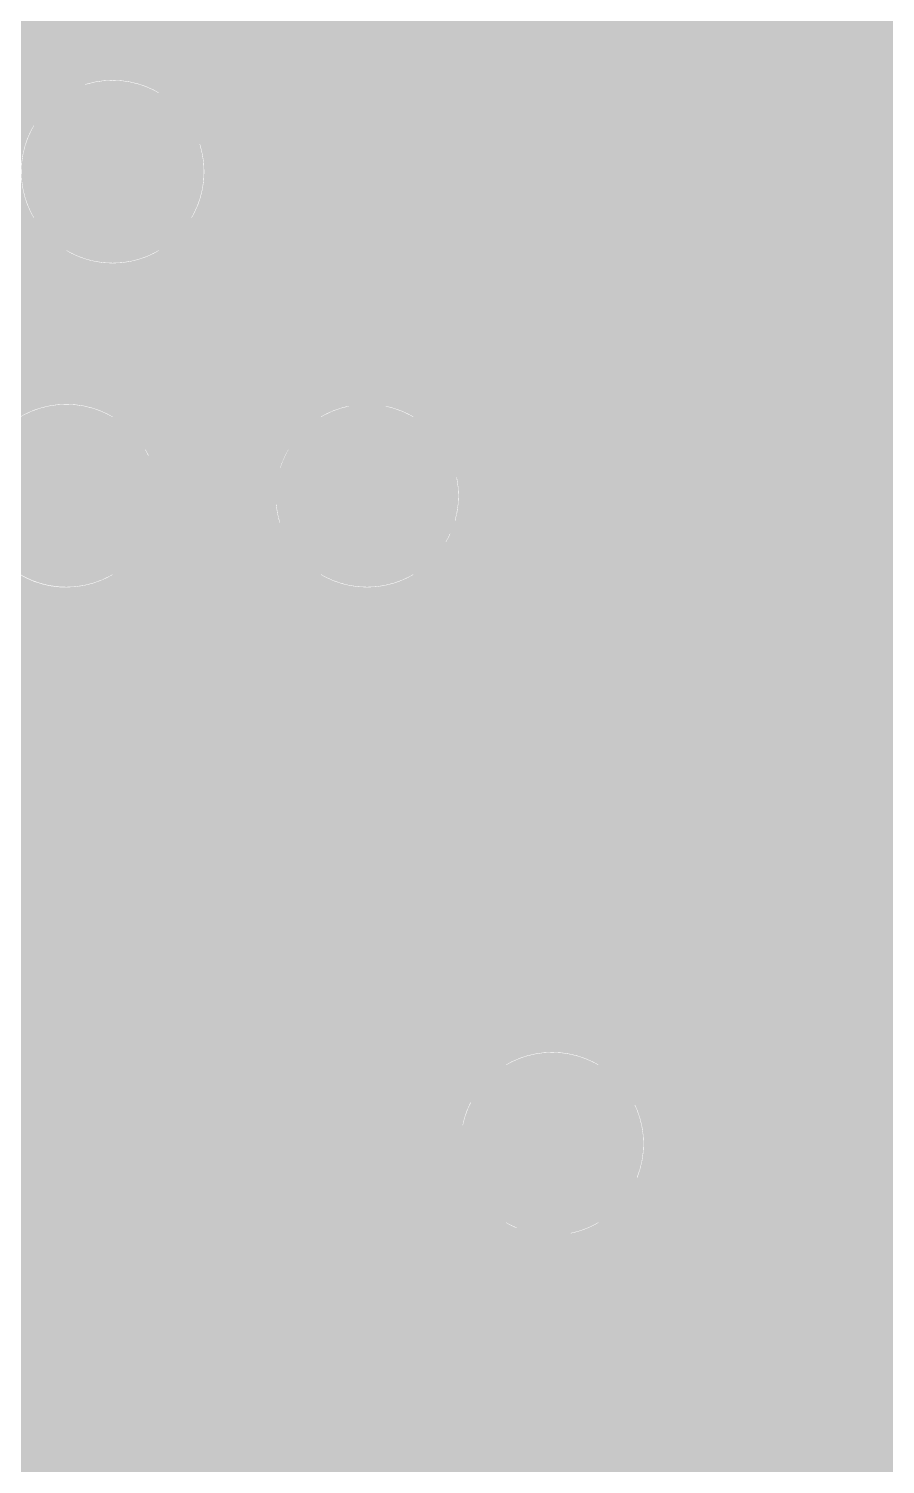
# Model space of a CAD drawing. Extents: x -4 to 136, y -50 to 40.
# Drawn here: x 96.95 to 101.65, y 4.08 to 11.96 of the extents above; entities that cross this region are included whole.
import ezdxf

# ---------------------------------------------------------------- set-up
doc = ezdxf.new("R2010")
doc.units = 0
doc.header["$MEASUREMENT"] = 0
doc.layers.get('0').update_dxf_attribs({"linetype": 'CONTINUOUS'})
for name, color, linetype in [('25-335-0_BOT', 7, 'CONTINUOUS'), ('25-335-0_DRD', 7, 'CONTINUOUS'), ('25-335-0_GND', 6, 'CONTINUOUS'), ('25-335-0_IN1', 4, 'CONTINUOUS'), ('25-335-0_SMT', 5, 'CONTINUOUS'), ('25-335-0_SPT', 10, 'CONTINUOUS'), ('25-335-0_SST', 9, 'CONTINUOUS'), ('25-335-0_TOP', 12, 'CONTINUOUS'), ('THRUHOLE_TAP', 15, 'CONTINUOUS')]:
    doc.layers.add(name, color=color, linetype=linetype)

# ---------------------------------------------------------------- blocks, each defined once
blk = doc.blocks.new('ROUND_40')
at = {"const_width": 0.29972}
blk.add_lwpolyline([(-0.14986, 0, 1), (0.14986, 0, 1)], format="xyb", close=True, dxfattribs=at)
blk = doc.blocks.new('ROUND_60')
at = {"const_width": 0.50038}
blk.add_lwpolyline([(-0.25019, 0, 1), (0.25019, 0, 1)], format="xyb", close=True, dxfattribs=at)
blk = doc.blocks.new('ROUND_63')
at = {"const_width": 0.0635}
blk.add_lwpolyline([(-0.03175, 0, 1), (0.03175, 0, 1)], format="xyb", close=True, dxfattribs=at)
blk = doc.blocks.new('RECTANGLE_2')
blk.add_solid([(0.4826, 0.4064), (0.4826, -0.4064), (-0.4826, 0.4064), (-0.4826, -0.4064)])
blk = doc.blocks.new('RECTANGLE_17')
blk.add_solid([(0.508, 0.635), (0.508, -0.635), (-0.508, 0.635), (-0.508, -0.635)])
blk = doc.blocks.new('ROUND_23')
at = {"const_width": 0.10033}
blk.add_lwpolyline([(-0.050164, 0, 1), (0.050164, 0, 1)], format="xyb", close=True, dxfattribs=at)

msp = doc.modelspace()

# ---------------------------------------------------------------- linework, layer by layer
at = {"layer": '25-335-0_BOT'}
for points, const_width in [([(74.295, 31.369), (84.582, 31.369), (93.091, 22.86), (93.091, 16.129), (93.345, 15.875), (93.345, 12.954), (94.234, 12.065), (94.234, 11.049), (95.885, 9.398), (97.155, 9.398)], 0.2032), ([(97.3836, 22.39772), (97.3836, 11.80592)], 0.254), ([(97.6122, 22.18182), (97.6122, 11.7729)], 0.254), ([(97.155, 20.93214), (97.155, 11.75258)], 0.254), ([(96.9264, 20.60956), (96.9264, 11.57986)], 0.254), ([(97.8408, 15.18666), (97.8408, 11.6332)], 0.254), ([(98.0694, 15.03426), (98.0694, 4.4958)], 0.254), ([(99.441, 15.00886), (99.441, 6.34238)], 0.254), ([(99.6696, 14.78026), (99.6696, 6.4516)], 0.254), ([(99.8982, 14.55166), (99.8982, 6.46684)], 0.254), ([(100.1268, 14.32306), (100.1268, 6.39318)], 0.254), ([(100.3554, 14.09446), (100.3554, 6.17728)], 0.254), ([(100.584, 13.86586), (100.584, 4.4958)], 0.254), ([(100.8126, 13.63726), (100.8126, 4.4958)], 0.254), ([(101.0412, 13.40866), (101.0412, 4.4958)], 0.254), ([(101.2698, 13.18006), (101.2698, 4.4958)], 0.254), ([(98.298, 13.08862), (98.298, 9.76884)], 0.254), ([(99.2124, 12.9794), (99.2124, 9.87806)], 0.254), ([(101.4984, 12.95146), (101.4984, 4.4958)], 0.254), ([(98.5266, 12.89812), (98.5266, 9.96188)], 0.254), ([(98.7552, 12.83462), (98.7552, 10.02538)], 0.254), ([(98.9838, 12.85748), (98.9838, 10.00252)], 0.254), ([(101.727, 12.72286), (101.727, 4.4958)], 0.254), ([(102.46106, 11.9888), (95.6818, 11.9888)], 0.254), ([(97.17278, 11.7602), (95.6818, 11.7602)], 0.254), ([(102.68966, 11.7602), (97.64522, 11.7602)], 0.254), ([(96.8883, 11.5316), (95.6818, 11.5316)], 0.254), ([(102.91826, 11.5316), (97.9297, 11.5316)], 0.254), ([(103.1748, 11.303), (98.02622, 11.303)], 0.254), ([(106.4514, 11.0744), (98.0313, 11.0744)], 0.254), ([(96.87306, 10.8458), (96.17456, 10.8458)], 0.254), ([(106.32948, 10.8458), (97.94494, 10.8458)], 0.254), ([(96.9264, 10.7696), (96.9264, 9.98474)], 0.254), ([(97.8408, 10.71626), (97.8408, 4.445)], 0.254), ([(97.1169, 10.6172), (96.42094, 10.6172)], 0.254), ([(97.155, 10.59942), (97.155, 10.02792)], 0.254), ([(106.30662, 10.6172), (97.69856, 10.6172)], 0.254), ([(97.3836, 10.54608), (97.3836, 9.98474)], 0.254), ([(97.6122, 10.5791), (97.6122, 9.8298)], 0.254), ([(103.59898, 10.3886), (96.5073, 10.3886)], 0.254), ([(103.25608, 10.16), (96.50222, 10.16)], 0.254), ([(98.47072, 9.9314), (97.49028, 9.9314)], 0.254), ([(103.14686, 9.9314), (99.14128, 9.9314)], 0.254), ([(98.25482, 9.7028), (97.70618, 9.7028)], 0.254), ([(103.13416, 9.7028), (99.35718, 9.7028)], 0.254), ([(98.18116, 9.4742), (97.77984, 9.4742)], 0.254), ([(103.20782, 9.4742), (99.43084, 9.4742)], 0.254), ([(98.19386, 9.2456), (97.7646, 9.2456)], 0.254), ([(103.42372, 9.2456), (99.4156, 9.2456)], 0.254), ([(98.30308, 9.017), (97.65538, 9.017)], 0.254), ([(98.298, 9.02462), (98.298, 4.4958)], 0.254), ([(107.0102, 9.017), (99.30638, 9.017)], 0.254), ([(97.6122, 8.96366), (97.6122, 4.2418)], 0.254), ([(99.2124, 8.9154), (99.2124, 5.99948)], 0.254), ([(96.99498, 8.7884), (93.2307, 8.7884)], 0.254), ([(96.9264, 8.81126), (96.9264, 3.556)], 0.254), ([(98.64598, 8.7884), (97.31248, 8.7884)], 0.254), ([(97.3836, 8.81126), (97.3836, 4.0132)], 0.254), ([(98.5266, 8.83412), (98.5266, 4.4958)], 0.254), ([(107.0102, 8.7884), (98.96348, 8.7884)], 0.254), ([(98.9838, 8.79348), (98.9838, 4.4958)], 0.254), ([(97.155, 8.76808), (97.155, 3.7846)], 0.254), ([(98.7552, 8.77062), (98.7552, 4.4958)], 0.254), ([(107.0102, 8.5598), (94.4372, 8.5598)], 0.254), ([(107.0102, 8.3312), (94.5769, 8.3312)], 0.254), ([(107.0102, 8.1026), (94.60992, 8.1026)], 0.254), ([(107.0102, 7.874), (94.55658, 7.874)], 0.254), ([(103.5304, 7.6454), (94.38386, 7.6454)], 0.254), ([(103.40848, 7.4168), (93.2307, 7.4168)], 0.254), ([(103.14178, 7.1882), (95.6818, 7.1882)], 0.254), ([(102.8573, 6.9596), (95.83674, 6.9596)], 0.254), ([(102.76078, 6.731), (95.87992, 6.731)], 0.254), ([(102.7557, 6.5024), (95.83674, 6.5024)], 0.254), ([(99.36226, 6.2738), (95.6818, 6.2738)], 0.254), ([(102.84206, 6.2738), (100.2792, 6.2738)], 0.254), ([(99.2251, 6.0452), (93.2307, 6.0452)], 0.254), ([(103.0859, 6.0452), (100.4189, 6.0452)], 0.254), ([(99.19208, 5.8166), (93.2307, 5.8166)], 0.254), ([(104.10698, 5.8166), (100.45192, 5.8166)], 0.254), ([(99.2124, 5.68198), (99.2124, 4.4958)], 0.254), ([(99.24542, 5.588), (93.2307, 5.588)], 0.254), ([(103.1748, 5.588), (100.39858, 5.588)], 0.254), ([(100.3554, 5.50672), (100.3554, 4.4958)], 0.254), ([(99.4156, 5.3594), (94.76486, 5.3594)], 0.254), ([(99.441, 5.33908), (99.441, 4.4958)], 0.254), ([(102.91826, 5.3594), (100.22586, 5.3594)], 0.254), ([(99.6696, 5.22986), (99.6696, 4.4958)], 0.254), ([(100.1268, 5.29082), (100.1268, 4.4958)], 0.254), ([(104.267, 5.207), (103.378, 5.207), (102.235, 4.064), (98.044, 4.064), (96.774, 2.794), (96.774, 2.54)], 0.2032), ([(99.8982, 5.21716), (99.8982, 4.4958)], 0.254), ([(102.68966, 5.1308), (94.93758, 5.1308)], 0.254), ([(102.46106, 4.9022), (94.99092, 4.9022)], 0.254), ([(102.23246, 4.6736), (95.123, 4.6736)], 0.254), ([(97.8408, 4.445), (95.28048, 4.445)], 0.254), ([(102.05466, 4.4958), (98.044, 4.4958)], 0.254), ([(97.7392, 4.3688), (96.47428, 3.10388)], 0.254), ([(97.58426, 4.2164), (95.3008, 4.2164)], 0.254), ([(97.35566, 3.9878), (95.3008, 3.9878)], 0.254)]:
    msp.add_lwpolyline(points, dxfattribs=dict(at, const_width=const_width))
at = {"layer": '25-335-0_BOT', "const_width": 0.254}
for points in [[(97.409, 11.80592, 0.4142136), (96.77908, 11.176)], [(98.03892, 11.176, 0.4142136), (97.409, 11.80592)], [(96.77908, 11.176, 0.4142136), (97.409, 10.54608)], [(97.409, 10.54608, 0.4142136), (98.03892, 11.176)], [(97.155, 10.02792, 0.2070678), (96.69584, 9.82925)], [(97.78492, 9.398, 0.4142136), (97.155, 10.02792)], [(98.806, 10.02792, 0.4142136), (98.17608, 9.398)], [(99.43592, 9.398, 0.4142136), (98.806, 10.02792)], [(97.155, 8.76808, 0.4142136), (97.78492, 9.398)], [(98.17608, 9.398, 0.4142136), (98.806, 8.76808)], [(98.806, 8.76808, 0.4142136), (99.43592, 9.398)], [(96.69526, 8.9662, 0.2070673), (97.155, 8.76728)], [(99.822, 6.47192, 0.4142136), (99.19208, 5.842)], [(100.45192, 5.842, 0.4142136), (99.822, 6.47192)], [(99.19208, 5.842, 0.4142136), (99.822, 5.21208)], [(99.822, 5.21208, 0.4142136), (100.45192, 5.842)], [(98.044, 4.4958, 0.1989132), (97.73867, 4.36933)]]:
    msp.add_lwpolyline(points, format="xyb", dxfattribs=at)
at = {"layer": '25-335-0_DRD', "const_width": 0.254}
for points in [[(98.044, 11.811), (96.774, 11.811)], [(98.044, 11.811), (96.774, 10.541)], [(98.044, 10.541), (96.774, 11.811)], [(98.044, 10.541), (98.044, 11.811)], [(96.774, 10.541), (98.044, 10.541)], [(97.79, 10.033), (96.52, 10.033)], [(97.79, 10.033), (96.52, 8.763)], [(97.79, 8.763), (96.52, 10.033)], [(97.79, 8.763), (97.79, 10.033)], [(98.171, 10.033), (98.171, 8.763)], [(99.441, 10.033), (98.171, 10.033)], [(99.441, 10.033), (98.171, 8.763)], [(99.441, 8.763), (98.171, 10.033)], [(99.441, 8.763), (99.441, 10.033)], [(96.52, 8.763), (97.79, 8.763)], [(98.171, 8.763), (99.441, 8.763)], [(99.187, 6.477), (99.187, 5.207)], [(100.457, 6.477), (99.187, 6.477)], [(100.457, 6.477), (99.187, 5.207)], [(100.457, 5.207), (99.187, 6.477)], [(100.457, 5.207), (100.457, 6.477)], [(98.171, 5.588), (98.171, 4.318)], [(99.441, 5.588), (98.171, 5.588)], [(99.441, 5.588), (98.171, 4.318)], [(99.441, 4.318), (98.171, 5.588)], [(98.171, 5.588), (98.171, 4.318)], [(99.441, 5.588), (98.171, 5.588)], [(99.441, 5.588), (98.171, 4.318)], [(99.441, 4.318), (98.171, 5.588)], [(98.171, 5.588), (98.171, 4.318)], [(99.441, 5.588), (98.171, 5.588)], [(99.441, 5.588), (98.171, 4.318)], [(99.441, 4.318), (98.171, 5.588)], [(99.441, 4.318), (99.441, 5.588)], [(99.441, 4.318), (99.441, 5.588)], [(99.441, 4.318), (99.441, 5.588)], [(99.187, 5.207), (100.457, 5.207)], [(98.171, 4.318), (99.441, 4.318)], [(98.171, 4.318), (99.441, 4.318)], [(98.171, 4.318), (99.441, 4.318)], [(98.298, 4.064), (98.298, 2.794)], [(99.568, 4.064), (98.298, 4.064)], [(99.568, 4.064), (98.298, 2.794)], [(99.568, 2.794), (98.298, 4.064)], [(99.568, 2.794), (99.568, 4.064)]]:
    msp.add_lwpolyline(points, dxfattribs=at)
at = {"layer": '25-335-0_IN1'}
for points, const_width in [([(94.234, 30.988), (94.361, 30.861), (94.361, 24.638), (94.996, 24.003), (94.996, 23.241), (94.361, 22.606), (94.361, 20.32), (97.155, 17.526), (97.155, 11.43), (97.409, 11.176)], 0.2032), ([(101.4984, 26.71826), (101.4984, 7.6708)], 0.254), ([(101.727, 26.6446), (101.727, 7.6708)], 0.254), ([(101.2698, 19.3929), (101.2698, 7.6708)], 0.254), ([(99.441, 19.31162), (99.441, 7.6708)], 0.254), ([(101.0412, 19.14906), (101.0412, 7.6708)], 0.254), ([(100.8126, 19.0627), (100.8126, 7.6708)], 0.254), ([(99.6696, 17.1704), (99.6696, 7.6708)], 0.254), ([(100.584, 17.11706), (100.584, 7.6708)], 0.254), ([(99.8982, 17.00022), (99.8982, 7.6708)], 0.254), ([(100.3554, 16.9799), (100.3554, 7.6708)], 0.254), ([(100.1268, 16.94688), (100.1268, 7.6708)], 0.254), ([(95.758, 16.637), (96.52, 15.875), (96.52, 9.144), (98.425, 7.239), (104.013, 7.239)], 0.2032), ([(97.5868, 14.06906), (97.5868, 11.78052)], 0.254), ([(97.6122, 14.04366), (97.6122, 11.7729)], 0.254), ([(97.8408, 13.81506), (97.8408, 11.6332)], 0.254), ([(98.0694, 13.58646), (98.0694, 8.2042)], 0.254), ([(98.806, 9.398), (98.806, 13.462)], 0.2032), ([(98.298, 13.08862), (98.298, 9.76884)], 0.254), ([(98.3742, 13.00226), (98.3742, 9.8552)], 0.254), ([(99.2378, 13.00226), (99.2378, 9.8552)], 0.254), ([(98.3742, 11.9888), (97.5868, 11.9888)], 0.254), ([(103.3272, 11.9888), (99.2378, 11.9888)], 0.254), ([(98.3742, 11.7602), (97.64522, 11.7602)], 0.254), ([(103.3272, 11.7602), (99.2378, 11.7602)], 0.254), ([(98.3742, 11.5316), (97.9297, 11.5316)], 0.254), ([(103.3272, 11.5316), (99.2378, 11.5316)], 0.254), ([(98.3742, 11.303), (98.02622, 11.303)], 0.254), ([(103.3272, 11.303), (99.2378, 11.303)], 0.254), ([(98.3742, 11.0744), (98.0313, 11.0744)], 0.254), ([(103.3272, 11.0744), (99.2378, 11.0744)], 0.254), ([(98.3742, 10.8458), (97.94494, 10.8458)], 0.254), ([(103.3272, 10.8458), (99.2378, 10.8458)], 0.254), ([(96.9518, 10.74166), (96.9518, 9.9949)], 0.254), ([(97.8408, 10.71626), (97.8408, 8.4328)], 0.254), ([(97.1169, 10.6172), (96.9518, 10.6172)], 0.254), ([(97.155, 10.59942), (97.155, 10.02792)], 0.254), ([(98.3742, 10.6172), (97.69856, 10.6172)], 0.254), ([(103.3272, 10.6172), (99.2378, 10.6172)], 0.254), ([(97.3836, 10.54608), (97.3836, 9.98474)], 0.254), ([(97.6122, 10.5791), (97.6122, 9.8298)], 0.254), ([(98.3742, 10.3886), (96.9518, 10.3886)], 0.254), ([(103.3272, 10.3886), (99.2378, 10.3886)], 0.254), ([(98.3742, 10.16), (96.9518, 10.16)], 0.254), ([(103.25608, 10.16), (99.2378, 10.16)], 0.254), ([(98.3742, 9.9314), (97.49028, 9.9314)], 0.254), ([(103.14686, 9.9314), (99.2378, 9.9314)], 0.254), ([(98.25482, 9.7028), (97.70618, 9.7028)], 0.254), ([(103.13416, 9.7028), (99.35718, 9.7028)], 0.254), ([(98.18116, 9.4742), (97.77984, 9.4742)], 0.254), ([(103.20782, 9.4742), (99.43084, 9.4742)], 0.254), ([(98.19386, 9.2456), (97.7646, 9.2456)], 0.254), ([(103.42372, 9.2456), (99.4156, 9.2456)], 0.254), ([(98.30308, 9.017), (97.65538, 9.017)], 0.254), ([(98.298, 9.02462), (98.298, 7.9756)], 0.254), ([(114.06886, 9.017), (99.30638, 9.017)], 0.254), ([(97.6122, 8.96366), (97.6122, 8.6614)], 0.254), ([(99.2124, 8.9154), (99.2124, 7.6708)], 0.254), ([(96.2152, 8.8392), (98.11258, 6.93928)], 0.254), ([(97.43948, 8.83412), (98.6028, 7.6708)], 0.254), ([(98.64598, 8.7884), (97.4852, 8.7884)], 0.254), ([(98.5266, 8.83412), (98.5266, 7.747)], 0.254), ([(113.84026, 8.7884), (98.96348, 8.7884)], 0.254), ([(98.9838, 8.79348), (98.9838, 7.6708)], 0.254), ([(98.7552, 8.77062), (98.7552, 7.6708)], 0.254), ([(113.61166, 8.5598), (97.7138, 8.5598)], 0.254), ([(113.38306, 8.3312), (97.9424, 8.3312)], 0.254), ([(96.94926, 8.1026), (95.6818, 8.1026)], 0.254), ([(96.9264, 8.12546), (96.9264, 3.1496)], 0.254), ([(113.15446, 8.1026), (98.171, 8.1026)], 0.254), ([(97.17786, 7.874), (95.6818, 7.874)], 0.254), ([(97.155, 7.89686), (97.155, 3.04038)], 0.254), ([(112.92586, 7.874), (98.3996, 7.874)], 0.254), ([(97.40646, 7.6454), (95.6818, 7.6454)], 0.254), ([(97.3836, 7.66826), (97.3836, 2.69748)], 0.254), ([(103.55326, 7.6708), (98.6028, 7.6708)], 0.254), ([(97.6122, 7.43966), (97.6122, -3.556)], 0.254), ([(97.63506, 7.4168), (95.6818, 7.4168)], 0.254), ([(97.8408, 7.21106), (97.8408, -3.556)], 0.254), ([(97.86366, 7.1882), (95.6818, 7.1882)], 0.254), ([(98.0694, 6.98246), (98.0694, -3.556)], 0.254), ([(98.09226, 6.9596), (95.83674, 6.9596)], 0.254), ([(98.298, 6.82498), (98.298, -3.556)], 0.254), ([(102.7811, 6.8072), (98.425, 6.8072)], 0.254), ([(98.5266, 6.8072), (98.5266, 3.90906)], 0.254), ([(98.7552, 6.8072), (98.7552, 4.03352)], 0.254), ([(98.9838, 6.8072), (98.9838, 4.05638)], 0.254), ([(99.2124, 6.8072), (99.2124, 5.99948)], 0.254), ([(99.441, 6.8072), (99.441, 6.34238)], 0.254), ([(99.6696, 6.8072), (99.6696, 6.4516)], 0.254), ([(99.8982, 6.8072), (99.8982, 6.46684)], 0.254), ([(100.1268, 6.8072), (100.1268, 6.39318)], 0.254), ([(100.3554, 6.8072), (100.3554, 6.17728)], 0.254), ([(100.584, 6.8072), (100.584, 3.1496)], 0.254), ([(100.8126, 6.8072), (100.8126, 2.921)], 0.254), ([(101.0412, 6.8072), (101.0412, 2.6924)], 0.254), ([(101.2698, 6.8072), (101.2698, 2.4638)], 0.254), ([(101.4984, 6.8072), (101.4984, 2.2352)], 0.254), ([(101.727, 6.8072), (101.727, 2.0066)], 0.254), ([(102.76078, 6.731), (95.87992, 6.731)], 0.254), ([(102.7557, 6.5024), (95.83674, 6.5024)], 0.254), ([(99.36226, 6.2738), (95.6818, 6.2738)], 0.254), ([(102.84206, 6.2738), (100.2792, 6.2738)], 0.254), ([(99.2251, 6.0452), (92.5068, 6.0452)], 0.254), ([(102.9462, 6.0452), (100.4189, 6.0452)], 0.254), ([(99.19208, 5.8166), (92.5068, 5.8166)], 0.254), ([(99.822, 5.842), (99.822, 3.302), (102.235, 0.889), (102.997, 0.889)], 0.2032), ([(102.9462, 5.8166), (100.45192, 5.8166)], 0.254), ([(99.2124, 5.68198), (99.2124, 3.99288)], 0.254), ([(99.24542, 5.588), (92.5068, 5.588)], 0.254), ([(102.9462, 5.588), (100.39858, 5.588)], 0.254), ([(100.3554, 5.50672), (100.3554, 3.3782)], 0.254), ([(99.3902, 5.3594), (94.76486, 5.3594)], 0.254), ([(99.3902, 5.38226), (99.3902, 3.8608)], 0.254), ([(100.2538, 5.38226), (100.2538, 3.4798)], 0.254), ([(102.9462, 5.3594), (100.2538, 5.3594)], 0.254), ([(99.3902, 5.1308), (94.93758, 5.1308)], 0.254), ([(102.9462, 5.1308), (100.2538, 5.1308)], 0.254), ([(99.3902, 4.9022), (94.99092, 4.9022)], 0.254), ([(102.94874, 4.9022), (100.2538, 4.9022)], 0.254), ([(99.3902, 4.6736), (94.9579, 4.6736)], 0.254), ([(103.0478, 4.6736), (100.2538, 4.6736)], 0.254), ([(99.3902, 4.445), (94.8182, 4.445)], 0.254), ([(103.27386, 4.445), (100.2538, 4.445)], 0.254), ([(99.3902, 4.2164), (92.5068, 4.2164)], 0.254), ([(103.50246, 4.2164), (100.2538, 4.2164)], 0.254), ([(98.6409, 3.9878), (92.5068, 3.9878)], 0.254), ([(99.3902, 3.9878), (99.22256, 3.9878)], 0.254), ([(103.73106, 3.9878), (100.2538, 3.9878)], 0.254)]:
    msp.add_lwpolyline(points, dxfattribs=dict(at, const_width=const_width))
at = {"layer": '25-335-0_IN1', "const_width": 0.254}
for points in [[(98.03892, 11.176, 0.3327072), (97.5868, 11.78052)], [(97.409, 10.54608, 0.4142136), (98.03892, 11.176)], [(96.9518, 10.74166, 0.2055834), (97.409, 10.54538)], [(97.155, 10.02792, 0.082215), (96.952, 9.99431)], [(97.78492, 9.398, 0.4142136), (97.155, 10.02792)], [(98.3742, 9.8552, 0.2063465), (98.17713, 9.398)], [(99.43592, 9.398, 0.2063464), (99.23852, 9.85596)], [(97.43948, 8.83412, 0.2831079), (97.78746, 9.398)], [(98.17608, 9.398, 0.4142136), (98.806, 8.76808)], [(98.806, 8.76808, 0.4142136), (99.43592, 9.398)], [(98.1202, 6.9342, 0.1989124), (98.425, 6.80795)], [(98.1202, 6.9342, 0.1989124), (98.425, 6.80795)], [(99.822, 6.47192, 0.4142136), (99.19208, 5.842)], [(100.45192, 5.842, 0.4142136), (99.822, 6.47192)], [(99.19208, 5.842, 0.2070672), (99.39075, 5.38284)], [(100.2538, 5.38226, 0.2070673), (100.45272, 5.842)], [(98.933, 4.05892, 0.4142136), (98.30308, 3.429)], [(99.3902, 3.8608, 0.2063465), (98.933, 4.05787)]]:
    msp.add_lwpolyline(points, format="xyb", dxfattribs=at)
at = {"layer": '25-335-0_SST', "const_width": 0.1524}
for points in [[(101.0666, 10.69594), (101.0666, 11.71194), (100.94976, 11.54176)], [(99.99218, 11.20394), (100.34778, 11.20394), (100.46716, 11.37412), (100.46716, 11.54176), (100.34778, 11.71194), (99.99218, 11.71194), (99.99218, 10.69594)], [(101.727, 10.69594), (101.61016, 10.86612), (101.5492, 11.03376), (101.5492, 11.37412), (101.61016, 11.54176), (101.727, 11.71194), (101.84638, 11.71194), (101.96576, 11.54176), (102.02418, 11.37412), (102.02418, 11.03376), (101.96576, 10.86612), (101.84638, 10.69594), (101.727, 10.69594)], [(100.28936, 11.20394), (100.46716, 10.69594)], [(98.7044, 11.10234), (98.7044, 10.74674), (98.87458, 10.62736), (99.04476, 10.62736), (99.2124, 10.74674), (99.2124, 11.10234), (98.1964, 11.10234)], [(98.7044, 10.80516), (98.1964, 10.62736)], [(101.18598, 10.69594), (100.94976, 10.69594)], [(99.5045, 10.3505), (99.5045, 7.4295), (101.1428, 7.4295), (101.1428, 10.3505), (99.5045, 10.3505)], [(101.4095, 10.3505), (101.4095, 7.4295), (103.0478, 7.4295), (103.0478, 10.3505), (101.4095, 10.3505)], [(98.1964, 9.90854), (98.1964, 10.14476)], [(98.1964, 10.02792), (99.2124, 10.02792), (99.04476, 10.14476)], [(96.8248, 9.57326), (96.65462, 9.51484), (96.65462, 9.27608), (96.8248, 9.21766), (96.99498, 9.09828), (97.50298, 9.09828), (97.67062, 9.15924), (97.67062, 9.51484), (97.50298, 9.57326), (96.8248, 9.57326)], [(98.1964, 9.36752), (98.36658, 9.48436), (98.53676, 9.54532), (98.87458, 9.54532), (99.04476, 9.48436), (99.2124, 9.36752), (99.2124, 9.24814), (99.04476, 9.12876), (98.87458, 9.07034), (98.53676, 9.07034), (98.36658, 9.12876), (98.1964, 9.24814), (98.1964, 9.36752)], [(96.99498, 9.33704), (96.65462, 9.09828)], [(98.1964, 8.23214), (98.1964, 8.70712), (98.87458, 8.23214), (99.04476, 8.23214), (99.2124, 8.29056), (99.2124, 8.64616), (99.04476, 8.70712)], [(97.16262, 8.67664), (97.16262, 8.32104), (96.99498, 8.26008), (96.8248, 8.26008), (96.65462, 8.32104), (96.65462, 8.67664), (96.8248, 8.73506), (96.99498, 8.73506), (97.67062, 8.49884)], [(94.488, 3.429), (98.552, 3.429), (98.552, 8.001), (96.774, 8.001), (96.52, 7.747), (96.266, 8.001), (94.488, 8.001), (94.488, 3.429)], [(98.933, 2.159), (102.997, 2.159), (102.997, 6.731), (101.219, 6.731), (100.965, 6.477), (100.711, 6.731), (98.933, 6.731), (98.933, 2.159)], [(99.3648, 6.52526), (99.19462, 6.46684), (99.19462, 6.22808), (99.3648, 6.16966), (99.53498, 6.05028), (100.04298, 6.05028), (100.21062, 6.11124), (100.21062, 6.46684), (100.04298, 6.52526), (99.3648, 6.52526)], [(99.53498, 6.28904), (99.19462, 6.05028)], [(99.70262, 5.27304), (99.8728, 5.21208), (100.04298, 5.21208), (100.21062, 5.27304), (100.21062, 5.62864), (100.04298, 5.68706), (99.8728, 5.68706), (99.70262, 5.62864), (99.70262, 5.27304), (99.53498, 5.21208), (99.3648, 5.21208), (99.19462, 5.27304), (99.19462, 5.62864), (99.3648, 5.68706), (99.53498, 5.68706), (99.70262, 5.62864)]]:
    msp.add_lwpolyline(points, dxfattribs=at)
at = {"layer": '25-335-0_TOP'}
for points, const_width in [([(97.409, 11.176), (97.663, 11.43), (100.838, 11.43), (101.092, 11.684), (113.538, 11.684), (114.3, 12.446), (122.174, 12.446), (122.174, 13.462)], 0.2032), ([(103.378, 6.604), (102.616, 7.366), (98.679, 7.366), (97.536, 8.509), (96.393, 8.509), (94.742, 10.16), (66.167, 10.16), (65.659, 10.668), (65.659, 12.319), (65.278, 12.7), (62.611, 12.7), (62.23, 13.081), (60.706, 13.081), (60.452, 12.827), (53.34, 12.827), (53.086, 13.081)], 0.2032), ([(104.394, 12.319), (104.267, 12.192), (100.965, 12.192), (100.711, 11.938), (97.282, 11.938), (96.901, 11.557), (95.377, 11.557), (95.25, 11.684), (83.82, 11.684), (83.439, 12.065)], 0.2032), ([(104.394, 8.382), (104.394, 10.414), (103.886, 10.922), (98.552, 10.922), (98.044, 10.414), (96.012, 10.414), (95.885, 10.287)], 0.2032), ([(97.155, 9.398), (97.663, 9.398), (98.679, 10.414), (101.473, 10.414), (102.235, 9.652), (102.235, 9.6012)], 0.2032), ([(101.1428, 9.9822), (101.1428, 8.9154)], 0.254), ([(101.29266, 9.9822), (101.1428, 9.9822)], 0.254), ([(101.2698, 9.9822), (101.2698, 7.7978)], 0.254), ([(101.29266, 9.9822), (101.4222, 9.85266)], 0.254), ([(101.34346, 9.9314), (101.1428, 9.9314)], 0.254), ([(101.4222, 9.85266), (101.4222, 8.9154)], 0.254), ([(101.4222, 9.7028), (101.1428, 9.7028)], 0.254), ([(100.33, 9.6012), (99.06, 9.6012), (98.8568, 9.398), (98.806, 9.398)], 0.2032), ([(101.4222, 9.4742), (101.1428, 9.4742)], 0.254), ([(98.18116, 9.30656), (97.97288, 9.09828)], 0.254), ([(98.0694, 9.19226), (98.0694, 8.5852)], 0.254), ([(98.19386, 9.2456), (98.1202, 9.2456)], 0.254), ([(99.5172, 9.1694), (99.39274, 9.1694)], 0.254), ([(99.441, 9.1694), (99.441, 7.7978)], 0.254), ([(99.5172, 9.1694), (99.5172, 8.9154)], 0.254), ([(101.4222, 9.2456), (101.1428, 9.2456)], 0.254), ([(98.30308, 9.017), (97.8662, 9.017)], 0.254), ([(98.298, 9.02462), (98.298, 8.3566)], 0.254), ([(99.5172, 9.017), (99.30638, 9.017)], 0.254), ([(101.4222, 9.017), (101.1428, 9.017)], 0.254), ([(97.58426, 8.93826), (97.61228, 8.96612)], 0.254), ([(97.663, 8.9662), (97.6122, 8.9662)], 0.254), ([(97.6122, 8.96366), (97.6122, 8.93318)], 0.254), ([(97.8408, 9.0043), (97.8408, 8.8138)], 0.254), ([(99.2124, 8.9154), (99.2124, 7.7978)], 0.254), ([(99.5172, 8.9154), (99.5172, 8.8646)], 0.254), ([(99.5172, 8.8646), (99.5172, 7.7978)], 0.254), ([(101.1428, 8.9154), (101.1428, 8.8646)], 0.254), ([(101.1428, 8.8646), (101.1428, 7.7978)], 0.254), ([(101.4222, 8.9154), (101.4222, 8.8646)], 0.254), ([(101.4222, 8.8646), (101.4222, 7.7978)], 0.254), ([(97.8408, 8.8138), (98.8568, 7.7978)], 0.254), ([(98.64598, 8.7884), (97.8662, 8.7884)], 0.254), ([(98.5266, 8.83412), (98.5266, 8.128)], 0.254), ([(99.5172, 8.7884), (98.96348, 8.7884)], 0.254), ([(98.9838, 8.79348), (98.9838, 7.7978)], 0.254), ([(101.4222, 8.7884), (101.1428, 8.7884)], 0.254), ([(98.7552, 8.77062), (98.7552, 7.8994)], 0.254), ([(99.5172, 8.5598), (98.0948, 8.5598)], 0.254), ([(101.4222, 8.5598), (101.1428, 8.5598)], 0.254), ([(93.98, 8.128), (93.98, 8.001), (94.107, 7.874), (97.155, 7.874), (98.171, 6.858), (102.235, 6.858), (103.251, 5.842), (104.013, 5.842), (104.902, 6.731), (107.188, 6.731), (107.823, 7.366), (111.76, 7.366), (112.649, 8.255), (112.649, 8.382)], 0.2032), ([(99.5172, 8.3312), (98.3234, 8.3312)], 0.254), ([(101.4222, 8.3312), (101.1428, 8.3312)], 0.254), ([(99.5172, 8.1788), (100.33, 8.1788)], 0.254), ([(101.1428, 8.1788), (100.33, 8.1788)], 0.254), ([(102.235, 8.1788), (100.33, 8.1788)], 0.2032), ([(101.4222, 8.1788), (102.235, 8.1788)], 0.254), ([(99.5172, 8.1026), (98.552, 8.1026)], 0.254), ([(101.4222, 8.1026), (101.1428, 8.1026)], 0.254), ([(99.5172, 7.874), (98.7806, 7.874)], 0.254), ([(101.4222, 7.874), (101.1428, 7.874)], 0.254), ([(99.5172, 7.7978), (98.8568, 7.7978)], 0.254), ([(101.4222, 7.7978), (101.1428, 7.7978)], 0.254), ([(49.53, 3.81), (51.689, 3.81), (52.324, 3.175), (54.102, 3.175), (54.356, 2.921), (57.277, 2.921), (57.912, 2.286), (59.055, 2.286), (59.309, 2.54), (65.151, 2.54), (65.405, 2.794), (66.167, 2.794), (66.675, 2.286), (66.675, 1.27), (66.929, 1.016), (75.057, 1.016), (75.438, 1.397), (75.438, 3.175), (77.724, 5.461), (90.17, 5.461), (90.805, 6.096), (94.869, 6.096), (95.123, 5.842), (99.822, 5.842)], 0.2032), ([(100.965, 5.588), (100.965, 5.461), (101.219, 5.207), (104.267, 5.207)], 0.2032), ([(104.267, 5.207), (101.219, 5.207), (100.965, 5.461), (100.965, 5.588)], 0.2032), ([(99.36226, 5.4102), (98.3742, 5.4102)], 0.254), ([(98.3742, 5.4102), (98.3742, 3.71856)], 0.254), ([(98.5266, 5.4102), (98.5266, 3.90906)], 0.254), ([(98.7552, 5.4102), (98.7552, 4.03352)], 0.254), ([(98.9838, 5.4102), (98.9838, 4.05638)], 0.254), ([(99.2124, 5.4102), (99.2124, 4.2672)], 0.254), ([(99.4156, 5.3594), (98.3742, 5.3594)], 0.254), ([(99.441, 5.33908), (99.441, 4.2672)], 0.254), ([(99.6696, 5.22986), (99.6696, 4.2672)], 0.254), ([(100.1268, 5.29082), (100.1268, 4.6228)], 0.254), ([(100.1268, 5.29082), (100.1268, 4.2672)], 0.254), ([(99.8982, 5.21716), (99.8982, 4.2672)], 0.254), ([(100.1268, 5.1308), (98.3742, 5.1308)], 0.254), ([(98.806, 4.953), (98.425, 4.572), (97.536, 4.572)], 0.2032), ([(97.536, 4.572), (98.425, 4.572), (98.806, 4.953)], 0.2032), ([(98.806, 4.953), (98.425, 4.572), (97.536, 4.572)], 0.2032), ([(100.1268, 4.9022), (98.3742, 4.9022)], 0.254), ([(100.1268, 4.6736), (98.3742, 4.6736)], 0.254), ([(101.8032, 4.6228), (100.1268, 4.6228)], 0.254), ([(100.3554, 4.6228), (100.3554, 4.2672)], 0.254), ([(100.584, 4.6228), (100.584, 4.2672)], 0.254), ([(100.8126, 4.6228), (100.8126, 2.3495)], 0.254), ([(101.0412, 4.6228), (101.0412, 2.3495)], 0.254), ([(101.2698, 4.6228), (101.2698, 4.2672)], 0.254), ([(101.4984, 4.6228), (101.4984, 4.2672)], 0.254), ([(101.727, 4.6228), (101.727, 4.2672)], 0.254), ([(96.6978, 4.572), (97.536, 4.572)], 0.254), ([(97.536, 3.6068), (97.536, 4.572)], 0.254), ([(98.3742, 4.572), (97.536, 4.572)], 0.254), ([(107.0102, 4.445), (98.3742, 4.445)], 0.254), ([(99.1108, 4.2164), (98.3742, 4.2164)], 0.254), ([(100.7872, 4.2672), (99.1108, 4.2672)], 0.254), ([(99.1108, 4.2672), (99.1108, 4.03352)], 0.254), ([(100.7872, 4.2672), (100.7872, 2.3495)], 0.254), ([(101.1428, 4.2164), (100.7872, 4.2164)], 0.254), ([(102.8192, 4.2672), (101.1428, 4.2672)], 0.254), ([(101.1428, 4.2672), (101.1428, 2.3495)], 0.254), ([(98.6409, 3.9878), (98.3742, 3.9878)], 0.254), ([(101.1428, 3.9878), (100.7872, 3.9878)], 0.254)]:
    msp.add_lwpolyline(points, dxfattribs=dict(at, const_width=const_width))
at = {"layer": '25-335-0_TOP', "const_width": 0.254}
for points in [[(98.18116, 9.30656, 0.3722659), (98.806, 8.76554)], [(98.806, 8.76808, 0.3091391), (99.39274, 9.1694)], [(97.663, 8.9662, 0.1989115), (97.96833, 9.09267)], [(97.8408, 8.8138, 0.1699695), (97.58416, 8.93735)], [(97.8408, 8.8138, 0.1699695), (97.58416, 8.93735)], [(99.36226, 5.4102, 0.2070673), (99.822, 5.21128)], [(99.822, 5.21208, 0.1269597), (100.12684, 5.29075)], [(98.933, 4.05892, 0.2801821), (98.3742, 3.71856)], [(99.1108, 4.03352, 0.071635), (98.933, 4.05912)]]:
    msp.add_lwpolyline(points, format="xyb", dxfattribs=at)

# ---------------------------------------------------------------- block references
at = {"layer": '25-335-0_BOT'}
for p in [(97.409, 11.176), (97.155, 9.398), (98.806, 9.398), (99.822, 5.842), (98.806, 4.953)]:
    msp.add_blockref('ROUND_40', p, dxfattribs=at)
at = {"layer": '25-335-0_GND'}
for name, p in [('ROUND_60', (97.409, 11.176)), ('ROUND_60', (97.155, 9.398)), ('ROUND_60', (98.806, 9.398)), ('ROUND_60', (99.822, 5.842)), ('ROUND_63', (98.806, 4.953))]:
    msp.add_blockref(name, p, dxfattribs=at)
at = {"layer": '25-335-0_IN1'}
for p in [(97.409, 11.176), (97.155, 9.398), (98.806, 9.398), (99.822, 5.842), (98.806, 4.953)]:
    msp.add_blockref('ROUND_40', p, dxfattribs=at)
at = {"layer": '25-335-0_SMT'}
for name, p in [('RECTANGLE_2', (100.33, 9.6012)), ('RECTANGLE_2', (100.33, 8.1788)), ('RECTANGLE_17', (96.52, 6.858)), ('RECTANGLE_17', (100.965, 5.588)), ('RECTANGLE_17', (97.536, 4.572))]:
    msp.add_blockref(name, p, dxfattribs=at)
at = {"layer": '25-335-0_SPT'}
for name, p in [('RECTANGLE_2', (100.33, 9.6012)), ('RECTANGLE_2', (100.33, 8.1788)), ('RECTANGLE_17', (96.52, 6.858)), ('RECTANGLE_17', (100.965, 5.588)), ('RECTANGLE_17', (97.536, 4.572))]:
    msp.add_blockref(name, p, dxfattribs=at)
at = {"layer": '25-335-0_TOP'}
for name, p in [('ROUND_40', (97.409, 11.176)), ('RECTANGLE_2', (100.33, 9.6012)), ('ROUND_40', (97.155, 9.398)), ('ROUND_40', (98.806, 9.398)), ('RECTANGLE_2', (100.33, 8.1788)), ('RECTANGLE_17', (96.52, 6.858)), ('RECTANGLE_17', (100.965, 5.588)), ('ROUND_40', (99.822, 5.842)), ('RECTANGLE_17', (97.536, 4.572)), ('ROUND_40', (98.806, 4.953))]:
    msp.add_blockref(name, p, dxfattribs=at)
at = {"layer": 'THRUHOLE_TAP'}
for p in [(97.409, 11.176), (97.155, 9.398), (98.806, 9.398), (99.822, 5.842), (98.806, 4.953)]:
    msp.add_blockref('ROUND_23', p, dxfattribs=at)

doc.saveas('drawing.dxf')
